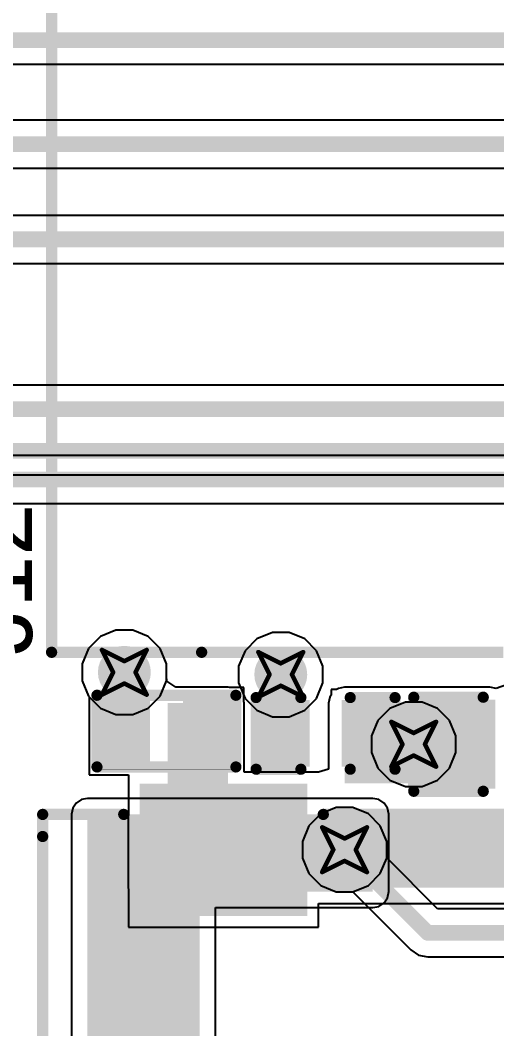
# Model space of a CAD drawing. Header units: inches. Extents: x -3 to 289, y -11 to 89.
# Drawn here: x 30.65 to 36.05, y 13.21 to 24.64 of the extents above; entities that cross this region are included whole.
import ezdxf

# ---------------------------------------------------------------- set-up
doc = ezdxf.new("R2010")
doc.units = ezdxf.units.IN
for name, color, linetype in [('Bottom Layer', 5, 'Continuous'), ('Drill Drawing', 1, 'Continuous'), ('Layer 1', 16, 'Continuous'), ('Layer 2', 76, 'Continuous'), ('Top Layer', 1, 'Continuous'), ('Top Overlay', 2, 'Continuous'), ('Top Paste', 8, 'Continuous'), ('Top Solder', 216, 'Continuous'), ('Via Holes', 16, 'Continuous')]:
    doc.layers.add(name, color=color, linetype=linetype)
doc.styles.add('Arial', font='', dxfattribs={"height": 0.2})
doc.styles.get('Arial').set_extended_font_data('Arial')

# ---------------------------------------------------------------- blocks, each defined once
blk = doc.blocks.new('R___0402_28')
at = {"layer": 'Top Layer'}
for points in [[(-0.699, -0.318), (-0.699, 0.318), (-0.241, 0.318), (-0.241, -0.318)], [(0.241, -0.318), (0.241, 0.318), (0.699, 0.318), (0.699, -0.318)]]:
    blk.add_hatch(color=1, dxfattribs=at).paths.add_polyline_path(points)
at = {"layer": 'Top Paste'}
for points in [[(-0.699, -0.318), (-0.699, 0.318), (-0.241, 0.318), (-0.241, -0.318)], [(0.241, -0.318), (0.241, 0.318), (0.699, 0.318), (0.699, -0.318)]]:
    blk.add_hatch(color=8, dxfattribs=at).paths.add_polyline_path(points)
at = {"layer": 'Top Solder'}
for points in [[(-0.754, -0.373), (-0.754, 0.373), (-0.186, 0.373), (-0.186, -0.373)], [(0.186, -0.373), (0.186, 0.373), (0.754, 0.373), (0.754, -0.373)]]:
    blk.add_hatch(color=216, dxfattribs=at).paths.add_polyline_path(points)
at = {"layer": 'Top Overlay'}
for points in [[(-0.787, -0.406, 0.127, 0.127, 0), (-0.787, 0.406, 0.127, 0.127, 0)], [(-0.787, 0.406, 0.127, 0.127, 0), (0.787, 0.406, 0.127, 0.127, 0)], [(0.787, -0.406, 0.127, 0.127, 0), (0.787, 0.406, 0.127, 0.127, 0)], [(-0.787, -0.406, 0.127, 0.127, 0), (0.787, -0.406, 0.127, 0.127, 0)], [(-0.813, -0.432, 0.00323, 0.00323, 0), (0.813, -0.432, 0.00323, 0.00323, 0)]]:
    blk.add_lwpolyline(points, format="xyseb", dxfattribs=at)
for points in [[(-0.819, 0.406, 0.0635, 0.0635, 1), (-0.756, 0.406, 0.0635, 0.0635, 1)], [(-0.819, 0.406, 0.0635, 0.0635, 1), (-0.756, 0.406, 0.0635, 0.0635, 1)], [(0.756, 0.406, 0.0635, 0.0635, 1), (0.819, 0.406, 0.0635, 0.0635, 1)], [(0.756, 0.406, 0.0635, 0.0635, 1), (0.819, 0.406, 0.0635, 0.0635, 1)], [(-0.819, -0.406, 0.0635, 0.0635, 1), (-0.756, -0.406, 0.0635, 0.0635, 1)], [(-0.819, -0.406, 0.0635, 0.0635, 1), (-0.756, -0.406, 0.0635, 0.0635, 1)], [(-0.814, -0.432, 0.00161, 0.00161, 1), (-0.812, -0.432, 0.00161, 0.00161, 1)], [(0.756, -0.406, 0.0635, 0.0635, 1), (0.819, -0.406, 0.0635, 0.0635, 1)], [(0.756, -0.406, 0.0635, 0.0635, 1), (0.819, -0.406, 0.0635, 0.0635, 1)], [(0.812, -0.432, 0.00161, 0.00161, 1), (0.814, -0.432, 0.00161, 0.00161, 1)]]:
    blk.add_lwpolyline(points, format="xyseb", close=True, dxfattribs=at)
blk = doc.blocks.new('693071010811_75')
at = {"layer": 'Top Overlay'}
for points in [[(5.274, 7.426, 0.127, 0.127, 0), (1.855, 7.426, 0.127, 0.127, 0)], [(6.975, 7.426, 0.127, 0.127, 0), (5.274, 7.426, 0.127, 0.127, 0)], [(6.975, 7.426, 0.127, 0.127, 0), (6.975, -5.844, 0.127, 0.127, 0)]]:
    blk.add_lwpolyline(points, format="xyseb", dxfattribs=at)
for points in [[(5.242, 7.426, 0.0635, 0.0635, 1), (5.306, 7.426, 0.0635, 0.0635, 1)], [(5.242, 7.426, 0.0635, 0.0635, 1), (5.306, 7.426, 0.0635, 0.0635, 1)], [(6.943, 7.426, 0.0635, 0.0635, 1), (7.007, 7.426, 0.0635, 0.0635, 1)], [(6.943, 7.426, 0.0635, 0.0635, 1), (7.007, 7.426, 0.0635, 0.0635, 1)]]:
    blk.add_lwpolyline(points, format="xyseb", close=True, dxfattribs=at)
blk = doc.blocks.new('693071010811_80')
at = {"layer": 'Top Layer'}
blk.add_hatch(color=1, dxfattribs=at).paths.add_polyline_path([(-5.875, 7.725), (-4.075, 7.725), (-4.075, 6.325), (-5.875, 6.325)])
at = {"layer": 'Top Paste'}
blk.add_hatch(color=8, dxfattribs=at).paths.add_polyline_path([(-5.875, 7.725), (-4.075, 7.725), (-4.075, 6.325), (-5.875, 6.325)])
at = {"layer": 'Top Solder'}
blk.add_hatch(color=216, dxfattribs=at).paths.add_polyline_path([(-5.925, 7.775), (-4.025, 7.775), (-4.025, 6.275), (-5.925, 6.275)])
at = {"layer": 'Top Overlay'}
for points in [[(-7.025, 7.425, 0.127, 0.127, 0), (-6.106, 7.425, 0.127, 0.127, 0)], [(-7.025, 7.175, 0.127, 0.127, 0), (-7.025, 7.425, 0.127, 0.127, 0)], [(-3.844, 7.425, 0.127, 0.127, 0), (-0.406, 7.425, 0.127, 0.127, 0)], [(-7.025, -4.944, 0.127, 0.127, 0), (-7.025, 7.175, 0.127, 0.127, 0)]]:
    blk.add_lwpolyline(points, format="xyseb", dxfattribs=at)
for points in [[(-7.057, 7.425, 0.0635, 0.0635, 1), (-6.993, 7.425, 0.0635, 0.0635, 1)], [(-7.057, 7.425, 0.0635, 0.0635, 1), (-6.993, 7.425, 0.0635, 0.0635, 1)], [(-6.138, 7.425, 0.0635, 0.0635, 1), (-6.074, 7.425, 0.0635, 0.0635, 1)], [(-3.876, 7.425, 0.0635, 0.0635, 1), (-3.812, 7.425, 0.0635, 0.0635, 1)], [(-7.057, 7.175, 0.0635, 0.0635, 1), (-6.993, 7.175, 0.0635, 0.0635, 1)], [(-7.057, 7.175, 0.0635, 0.0635, 1), (-6.993, 7.175, 0.0635, 0.0635, 1)]]:
    blk.add_lwpolyline(points, format="xyseb", close=True, dxfattribs=at)
blk = doc.blocks.new('C___0603_109')
at = {"layer": 'Top Layer'}
for points in [[(-0.381, 0.445), (-0.381, -0.445), (-1.143, -0.445), (-1.143, 0.445)], [(1.143, 0.445), (1.143, -0.445), (0.381, -0.445), (0.381, 0.445)]]:
    blk.add_hatch(color=1, dxfattribs=at).paths.add_polyline_path(points)
at = {"layer": 'Top Paste'}
for points in [[(-0.381, 0.445), (-0.381, -0.445), (-1.143, -0.445), (-1.143, 0.445)], [(1.143, 0.445), (1.143, -0.445), (0.381, -0.445), (0.381, 0.445)]]:
    blk.add_hatch(color=8, dxfattribs=at).paths.add_polyline_path(points)
at = {"layer": 'Top Solder'}
for points in [[(-0.321, 0.504), (-0.321, -0.504), (-1.203, -0.504), (-1.203, 0.504)], [(1.203, 0.504), (1.203, -0.504), (0.321, -0.504), (0.321, 0.504)]]:
    blk.add_hatch(color=216, dxfattribs=at).paths.add_polyline_path(points)
at = {"layer": 'Top Overlay'}
for points in [[(-1.245, 0.533, 0.127, 0.127, 0), (-1.245, -0.533, 0.127, 0.127, 0)], [(-0.457, 0.533, 0.127, 0.127, 0), (-1.245, 0.533, 0.127, 0.127, 0)], [(1.245, 0.533, 0.127, 0.127, 0), (0.457, 0.533, 0.127, 0.127, 0)], [(1.245, 0.533, 0.127, 0.127, 0), (1.245, -0.533, 0.127, 0.127, 0)], [(-0.457, -0.533, 0.127, 0.127, 0), (-1.245, -0.533, 0.127, 0.127, 0)], [(1.245, -0.533, 0.127, 0.127, 0), (0.457, -0.533, 0.127, 0.127, 0)]]:
    blk.add_lwpolyline(points, format="xyseb", dxfattribs=at)
for points in [[(-1.276, 0.533, 0.0635, 0.0635, 1), (-1.213, 0.533, 0.0635, 0.0635, 1)], [(-1.276, 0.533, 0.0635, 0.0635, 1), (-1.213, 0.533, 0.0635, 0.0635, 1)], [(-0.489, 0.533, 0.0635, 0.0635, 1), (-0.425, 0.533, 0.0635, 0.0635, 1)], [(0.425, 0.533, 0.0635, 0.0635, 1), (0.489, 0.533, 0.0635, 0.0635, 1)], [(1.213, 0.533, 0.0635, 0.0635, 1), (1.276, 0.533, 0.0635, 0.0635, 1)], [(1.213, 0.533, 0.0635, 0.0635, 1), (1.276, 0.533, 0.0635, 0.0635, 1)], [(-1.276, -0.533, 0.0635, 0.0635, 1), (-1.213, -0.533, 0.0635, 0.0635, 1)], [(-1.276, -0.533, 0.0635, 0.0635, 1), (-1.213, -0.533, 0.0635, 0.0635, 1)], [(-0.489, -0.533, 0.0635, 0.0635, 1), (-0.425, -0.533, 0.0635, 0.0635, 1)], [(0.425, -0.533, 0.0635, 0.0635, 1), (0.489, -0.533, 0.0635, 0.0635, 1)], [(1.213, -0.533, 0.0635, 0.0635, 1), (1.276, -0.533, 0.0635, 0.0635, 1)], [(1.213, -0.533, 0.0635, 0.0635, 1), (1.276, -0.533, 0.0635, 0.0635, 1)]]:
    blk.add_lwpolyline(points, format="xyseb", close=True, dxfattribs=at)
blk = doc.blocks.new('____0402_112')
at = {"layer": 'Top Layer'}
for points in [[(-0.699, -0.318), (-0.699, 0.318), (-0.241, 0.318), (-0.241, -0.318)], [(0.241, -0.318), (0.241, 0.318), (0.699, 0.318), (0.699, -0.318)]]:
    blk.add_hatch(color=1, dxfattribs=at).paths.add_polyline_path(points)
at = {"layer": 'Top Paste'}
for points in [[(-0.699, -0.318), (-0.699, 0.318), (-0.241, 0.318), (-0.241, -0.318)], [(0.241, -0.318), (0.241, 0.318), (0.699, 0.318), (0.699, -0.318)]]:
    blk.add_hatch(color=8, dxfattribs=at).paths.add_polyline_path(points)
at = {"layer": 'Top Solder'}
for points in [[(-0.758, -0.377), (-0.758, 0.377), (-0.181, 0.377), (-0.181, -0.377)], [(0.181, -0.377), (0.181, 0.377), (0.758, 0.377), (0.758, -0.377)]]:
    blk.add_hatch(color=216, dxfattribs=at).paths.add_polyline_path(points)
at = {"layer": 'Top Overlay'}
for points in [[(-0.787, -0.406, 0.127, 0.127, 0), (-0.787, 0.406, 0.127, 0.127, 0)], [(-0.787, 0.406, 0.127, 0.127, 0), (-0.279, 0.406, 0.127, 0.127, 0)], [(0.279, 0.406, 0.127, 0.127, 0), (0.787, 0.406, 0.127, 0.127, 0)], [(0.787, -0.406, 0.127, 0.127, 0), (0.787, 0.406, 0.127, 0.127, 0)], [(-0.787, -0.406, 0.127, 0.127, 0), (-0.279, -0.406, 0.127, 0.127, 0)], [(0.279, -0.406, 0.127, 0.127, 0), (0.787, -0.406, 0.127, 0.127, 0)]]:
    blk.add_lwpolyline(points, format="xyseb", dxfattribs=at)
for points in [[(-0.819, 0.406, 0.0635, 0.0635, 1), (-0.756, 0.406, 0.0635, 0.0635, 1)], [(-0.819, 0.406, 0.0635, 0.0635, 1), (-0.756, 0.406, 0.0635, 0.0635, 1)], [(-0.311, 0.406, 0.0635, 0.0635, 1), (-0.248, 0.406, 0.0635, 0.0635, 1)], [(0.248, 0.406, 0.0635, 0.0635, 1), (0.311, 0.406, 0.0635, 0.0635, 1)], [(0.756, 0.406, 0.0635, 0.0635, 1), (0.819, 0.406, 0.0635, 0.0635, 1)], [(0.756, 0.406, 0.0635, 0.0635, 1), (0.819, 0.406, 0.0635, 0.0635, 1)], [(-0.819, -0.406, 0.0635, 0.0635, 1), (-0.756, -0.406, 0.0635, 0.0635, 1)], [(-0.819, -0.406, 0.0635, 0.0635, 1), (-0.756, -0.406, 0.0635, 0.0635, 1)], [(-0.311, -0.406, 0.0635, 0.0635, 1), (-0.248, -0.406, 0.0635, 0.0635, 1)], [(0.248, -0.406, 0.0635, 0.0635, 1), (0.311, -0.406, 0.0635, 0.0635, 1)], [(0.756, -0.406, 0.0635, 0.0635, 1), (0.819, -0.406, 0.0635, 0.0635, 1)], [(0.756, -0.406, 0.0635, 0.0635, 1), (0.819, -0.406, 0.0635, 0.0635, 1)]]:
    blk.add_lwpolyline(points, format="xyseb", close=True, dxfattribs=at)

msp = doc.modelspace()

# ---------------------------------------------------------------- hatches: boundary and pattern name
at = {"layer": 'Bottom Layer'}
h = msp.add_hatch(color=5, dxfattribs=at)
edge = h.paths.add_edge_path()
edge.add_arc((31.827, 17.247), 0.3, 0, 360)
h = msp.add_hatch(color=5, dxfattribs=at)
edge = h.paths.add_edge_path()
edge.add_arc((33.6, 17.222), 0.3, 0, 360)
h = msp.add_hatch(color=5, dxfattribs=at)
edge = h.paths.add_edge_path()
edge.add_arc((35.107, 16.432), 0.3, 0, 360)
h = msp.add_hatch(color=5, dxfattribs=at)
edge = h.paths.add_edge_path()
edge.add_arc((34.323, 15.237), 0.3, 0, 360)
at = {"layer": 'Layer 1'}
h = msp.add_hatch(color=16, dxfattribs=at)
edge = h.paths.add_edge_path()
edge.add_arc((31.827, 17.247), 0.3, 0, 360)
h = msp.add_hatch(color=16, dxfattribs=at)
edge = h.paths.add_edge_path()
edge.add_arc((33.6, 17.222), 0.3, 0, 360)
h = msp.add_hatch(color=16, dxfattribs=at)
edge = h.paths.add_edge_path()
edge.add_arc((35.107, 16.432), 0.3, 0, 360)
h = msp.add_hatch(color=16, dxfattribs=at)
edge = h.paths.add_edge_path()
edge.add_arc((34.323, 15.237), 0.3, 0, 360)
at = {"layer": 'Layer 2'}
h = msp.add_hatch(color=76, dxfattribs=at)
edge = h.paths.add_edge_path()
edge.add_arc((31.827, 17.247), 0.3, 0, 360)
h = msp.add_hatch(color=76, dxfattribs=at)
edge = h.paths.add_edge_path()
edge.add_arc((33.6, 17.222), 0.3, 0, 360)
h = msp.add_hatch(color=76, dxfattribs=at)
edge = h.paths.add_edge_path()
edge.add_arc((35.107, 16.432), 0.3, 0, 360)
for points in [[(31.409, 2.087), (32.679, 2.087), (32.679, 15.638), (31.409, 15.638)], [(31.42, 14.762), (34.643, 14.762), (34.643, 15.638), (31.42, 15.638)]]:
    msp.add_hatch(color=76, dxfattribs=at).paths.add_polyline_path(points)
h = msp.add_hatch(color=76, dxfattribs=at)
edge = h.paths.add_edge_path()
edge.add_arc((34.323, 15.237), 0.3, 0, 360)
at = {"layer": 'Top Layer'}
h = msp.add_hatch(color=1, dxfattribs=at)
edge = h.paths.add_edge_path()
edge.add_arc((31.827, 17.247), 0.3, 0, 360)
h = msp.add_hatch(color=1, dxfattribs=at)
edge = h.paths.add_edge_path()
edge.add_arc((33.6, 17.222), 0.3, 0, 360)
for points in [[(32.317, 15.069), (33.003, 15.069), (33.003, 16.898), (32.317, 16.898)], [(35.971, 16.898), (34.324, 16.898), (34.324, 15.988), (35.971, 15.988)], [(32.051, 14.807), (39.551, 14.807), (39.551, 15.615), (32.051, 15.615)]]:
    msp.add_hatch(color=1, dxfattribs=at).paths.add_polyline_path(points)
h = msp.add_hatch(color=1, dxfattribs=at)
edge = h.paths.add_edge_path()
edge.add_arc((35.107, 16.432), 0.3, 0, 360)
h = msp.add_hatch(color=1, dxfattribs=at)
edge = h.paths.add_edge_path()
edge.add_arc((34.323, 15.237), 0.3, 0, 360)
at = {"layer": 'Via Holes'}
h = msp.add_hatch(color=7, dxfattribs=at)
edge = h.paths.add_edge_path()
edge.add_arc((31.827, 17.247), 0.15, 0, 360)
h = msp.add_hatch(color=7, dxfattribs=at)
edge = h.paths.add_edge_path()
edge.add_arc((33.6, 17.222), 0.15, 0, 360)
h = msp.add_hatch(color=7, dxfattribs=at)
edge = h.paths.add_edge_path()
edge.add_arc((35.107, 16.432), 0.15, 0, 360)
h = msp.add_hatch(color=7, dxfattribs=at)
edge = h.paths.add_edge_path()
edge.add_arc((34.323, 15.237), 0.15, 0, 360)

# ---------------------------------------------------------------- linework, layer by layer
at = {"layer": 'Bottom Layer'}
for p, q in [((8.665, 24.137), (56.929, 24.137)), ((55.331, 23.504), (16.457, 23.504)), ((16.569, 22.96), (55.331, 22.96)), ((52.334, 22.425), (19.867, 22.425)), ((19.98, 21.881), (38.285, 21.881)), ((58.339, 19.705), (24.074, 19.705)), ((24.074, 19.161), (58.339, 19.161)), ((31.732, 17.725), (31.556, 17.652)), ((31.922, 17.725), (31.732, 17.725)), ((32.097, 17.652), (31.922, 17.725)), ((31.556, 17.652), (31.422, 17.518)), ((32.232, 17.518), (32.097, 17.652)), ((33.329, 17.627), (33.195, 17.492)), ((33.505, 17.699), (33.329, 17.627)), ((33.695, 17.699), (33.505, 17.699)), ((33.871, 17.627), (33.695, 17.699)), ((34.005, 17.492), (33.871, 17.627)), ((31.422, 17.518), (31.349, 17.342)), ((32.304, 17.342), (32.232, 17.518)), ((33.195, 17.492), (33.122, 17.317)), ((34.078, 17.317), (34.005, 17.492)), ((31.349, 17.342), (31.349, 17.152)), ((32.304, 17.152), (32.304, 17.342)), ((33.122, 17.317), (33.122, 17.127)), ((34.078, 17.127), (34.078, 17.317)), ((31.349, 17.152), (31.422, 16.976)), ((32.232, 16.976), (32.304, 17.152)), ((33.122, 17.127), (33.195, 16.951)), ((34.005, 16.951), (34.078, 17.127)), ((31.422, 16.976), (31.556, 16.842)), ((32.097, 16.842), (32.232, 16.976)), ((33.195, 16.951), (33.329, 16.817)), ((33.871, 16.817), (34.005, 16.951)), ((31.556, 16.842), (31.732, 16.769)), ((31.922, 16.769), (32.097, 16.842)), ((33.329, 16.817), (33.505, 16.744)), ((33.695, 16.744), (33.871, 16.817)), ((31.732, 16.769), (31.922, 16.769)), ((33.505, 16.744), (33.695, 16.744)), ((34.228, 15.715), (34.053, 15.642)), ((34.418, 15.715), (34.228, 15.715)), ((34.594, 15.642), (34.418, 15.715)), ((34.053, 15.642), (33.918, 15.508)), ((34.728, 15.508), (34.594, 15.642)), ((33.918, 15.508), (33.846, 15.332)), ((34.801, 15.332), (34.728, 15.508)), ((33.846, 15.332), (33.846, 15.142)), ((34.801, 15.144), (34.801, 15.332)), ((33.846, 15.142), (33.918, 14.966)), ((35.378, 14.566), (34.801, 15.144)), ((33.918, 14.966), (34.053, 14.832)), ((34.053, 14.832), (34.228, 14.759)), ((34.228, 14.759), (34.417, 14.759)), ((34.417, 14.759), (35.074, 14.102)), ((58.339, 14.566), (35.378, 14.566)), ((35.074, 14.102), (35.074, 14.102)), ((35.074, 14.102), (35.162, 14.043)), ((35.162, 14.043), (35.266, 14.023)), ((35.266, 14.023), (58.339, 14.023))]:
    msp.add_line(p, q, dxfattribs=at)
for points in [[(8.261, 24.409, 0.178, 0.178, 0), (58.647, 24.409, 0.178, 0.178, 0)], [(16.457, 23.232, 0.178, 0.178, 0), (55.735, 23.232, 0.178, 0.178, 0)], [(19.867, 22.153, 0.178, 0.178, 0), (52.738, 22.153, 0.178, 0.178, 0)], [(23.67, 19.433, 0.178, 0.178, 0), (64.548, 19.433, 0.178, 0.178, 0)], [(34.323, 15.237, 0.178, 0.178, 0), (35.266, 14.295, 0.178, 0.178, 0)], [(35.266, 14.295, 0.178, 0.178, 0), (60, 14.295, 0.178, 0.178, 0)]]:
    msp.add_lwpolyline(points, format="xyseb", dxfattribs=at)
for points in [[(34.279, 15.237, 0.0889, 0.0889, 1), (34.368, 15.237, 0.0889, 0.0889, 1)], [(35.221, 14.295, 0.0889, 0.0889, 1), (35.31, 14.295, 0.0889, 0.0889, 1)], [(35.221, 14.295, 0.0889, 0.0889, 1), (35.31, 14.295, 0.0889, 0.0889, 1)]]:
    msp.add_lwpolyline(points, format="xyseb", close=True, dxfattribs=at)
at = {"layer": 'Drill Drawing'}
for points in [[(31.573, 17.501, 0.0508, 0.0508, 0), (31.827, 17.374, 0.0508, 0.0508, 0)], [(31.573, 17.501, 0.0508, 0.0508, 0), (31.7, 17.247, 0.0508, 0.0508, 0)], [(31.827, 17.374, 0.0508, 0.0508, 0), (32.081, 17.501, 0.0508, 0.0508, 0)], [(31.954, 17.247, 0.0508, 0.0508, 0), (32.081, 17.501, 0.0508, 0.0508, 0)], [(33.346, 17.476, 0.0508, 0.0508, 0), (33.6, 17.349, 0.0508, 0.0508, 0)], [(33.346, 17.476, 0.0508, 0.0508, 0), (33.473, 17.222, 0.0508, 0.0508, 0)], [(33.6, 17.349, 0.0508, 0.0508, 0), (33.854, 17.476, 0.0508, 0.0508, 0)], [(33.727, 17.222, 0.0508, 0.0508, 0), (33.854, 17.476, 0.0508, 0.0508, 0)], [(31.573, 16.993, 0.0508, 0.0508, 0), (31.7, 17.247, 0.0508, 0.0508, 0)], [(31.954, 17.247, 0.0508, 0.0508, 0), (32.081, 16.993, 0.0508, 0.0508, 0)], [(31.573, 16.993, 0.0508, 0.0508, 0), (31.827, 17.12, 0.0508, 0.0508, 0)], [(31.827, 17.12, 0.0508, 0.0508, 0), (32.081, 16.993, 0.0508, 0.0508, 0)], [(33.346, 16.968, 0.0508, 0.0508, 0), (33.473, 17.222, 0.0508, 0.0508, 0)], [(33.727, 17.222, 0.0508, 0.0508, 0), (33.854, 16.968, 0.0508, 0.0508, 0)], [(33.346, 16.968, 0.0508, 0.0508, 0), (33.6, 17.095, 0.0508, 0.0508, 0)], [(33.6, 17.095, 0.0508, 0.0508, 0), (33.854, 16.968, 0.0508, 0.0508, 0)], [(34.853, 16.686, 0.0508, 0.0508, 0), (35.107, 16.559, 0.0508, 0.0508, 0)], [(34.853, 16.686, 0.0508, 0.0508, 0), (34.98, 16.432, 0.0508, 0.0508, 0)], [(35.107, 16.559, 0.0508, 0.0508, 0), (35.361, 16.686, 0.0508, 0.0508, 0)], [(35.234, 16.432, 0.0508, 0.0508, 0), (35.361, 16.686, 0.0508, 0.0508, 0)], [(34.853, 16.178, 0.0508, 0.0508, 0), (34.98, 16.432, 0.0508, 0.0508, 0)], [(35.234, 16.432, 0.0508, 0.0508, 0), (35.361, 16.178, 0.0508, 0.0508, 0)], [(34.853, 16.178, 0.0508, 0.0508, 0), (35.107, 16.305, 0.0508, 0.0508, 0)], [(35.107, 16.305, 0.0508, 0.0508, 0), (35.361, 16.178, 0.0508, 0.0508, 0)], [(34.069, 15.491, 0.0508, 0.0508, 0), (34.323, 15.364, 0.0508, 0.0508, 0)], [(34.069, 15.491, 0.0508, 0.0508, 0), (34.196, 15.237, 0.0508, 0.0508, 0)], [(34.323, 15.364, 0.0508, 0.0508, 0), (34.577, 15.491, 0.0508, 0.0508, 0)], [(34.45, 15.237, 0.0508, 0.0508, 0), (34.577, 15.491, 0.0508, 0.0508, 0)], [(34.069, 14.983, 0.0508, 0.0508, 0), (34.196, 15.237, 0.0508, 0.0508, 0)], [(34.45, 15.237, 0.0508, 0.0508, 0), (34.577, 14.983, 0.0508, 0.0508, 0)], [(34.069, 14.983, 0.0508, 0.0508, 0), (34.323, 15.11, 0.0508, 0.0508, 0)], [(34.323, 15.11, 0.0508, 0.0508, 0), (34.577, 14.983, 0.0508, 0.0508, 0)]]:
    msp.add_lwpolyline(points, format="xyseb", dxfattribs=at)
for points in [[(31.56, 17.501, 0.0254, 0.0254, 1), (31.585, 17.501, 0.0254, 0.0254, 1)], [(31.56, 17.501, 0.0254, 0.0254, 1), (31.585, 17.501, 0.0254, 0.0254, 1)], [(32.068, 17.501, 0.0254, 0.0254, 1), (32.093, 17.501, 0.0254, 0.0254, 1)], [(32.068, 17.501, 0.0254, 0.0254, 1), (32.093, 17.501, 0.0254, 0.0254, 1)], [(33.333, 17.476, 0.0254, 0.0254, 1), (33.359, 17.476, 0.0254, 0.0254, 1)], [(33.333, 17.476, 0.0254, 0.0254, 1), (33.359, 17.476, 0.0254, 0.0254, 1)], [(33.841, 17.476, 0.0254, 0.0254, 1), (33.867, 17.476, 0.0254, 0.0254, 1)], [(33.841, 17.476, 0.0254, 0.0254, 1), (33.867, 17.476, 0.0254, 0.0254, 1)], [(31.814, 17.374, 0.0254, 0.0254, 1), (31.839, 17.374, 0.0254, 0.0254, 1)], [(31.814, 17.374, 0.0254, 0.0254, 1), (31.839, 17.374, 0.0254, 0.0254, 1)], [(33.587, 17.349, 0.0254, 0.0254, 1), (33.613, 17.349, 0.0254, 0.0254, 1)], [(33.587, 17.349, 0.0254, 0.0254, 1), (33.613, 17.349, 0.0254, 0.0254, 1)], [(31.687, 17.247, 0.0254, 0.0254, 1), (31.712, 17.247, 0.0254, 0.0254, 1)], [(31.687, 17.247, 0.0254, 0.0254, 1), (31.712, 17.247, 0.0254, 0.0254, 1)], [(31.941, 17.247, 0.0254, 0.0254, 1), (31.966, 17.247, 0.0254, 0.0254, 1)], [(31.941, 17.247, 0.0254, 0.0254, 1), (31.966, 17.247, 0.0254, 0.0254, 1)], [(31.814, 17.12, 0.0254, 0.0254, 1), (31.839, 17.12, 0.0254, 0.0254, 1)], [(31.814, 17.12, 0.0254, 0.0254, 1), (31.839, 17.12, 0.0254, 0.0254, 1)], [(33.46, 17.222, 0.0254, 0.0254, 1), (33.486, 17.222, 0.0254, 0.0254, 1)], [(33.46, 17.222, 0.0254, 0.0254, 1), (33.486, 17.222, 0.0254, 0.0254, 1)], [(33.714, 17.222, 0.0254, 0.0254, 1), (33.74, 17.222, 0.0254, 0.0254, 1)], [(33.714, 17.222, 0.0254, 0.0254, 1), (33.74, 17.222, 0.0254, 0.0254, 1)], [(33.587, 17.095, 0.0254, 0.0254, 1), (33.613, 17.095, 0.0254, 0.0254, 1)], [(33.587, 17.095, 0.0254, 0.0254, 1), (33.613, 17.095, 0.0254, 0.0254, 1)], [(31.56, 16.993, 0.0254, 0.0254, 1), (31.585, 16.993, 0.0254, 0.0254, 1)], [(31.56, 16.993, 0.0254, 0.0254, 1), (31.585, 16.993, 0.0254, 0.0254, 1)], [(32.068, 16.993, 0.0254, 0.0254, 1), (32.093, 16.993, 0.0254, 0.0254, 1)], [(32.068, 16.993, 0.0254, 0.0254, 1), (32.093, 16.993, 0.0254, 0.0254, 1)], [(33.333, 16.968, 0.0254, 0.0254, 1), (33.359, 16.968, 0.0254, 0.0254, 1)], [(33.333, 16.968, 0.0254, 0.0254, 1), (33.359, 16.968, 0.0254, 0.0254, 1)], [(33.841, 16.968, 0.0254, 0.0254, 1), (33.867, 16.968, 0.0254, 0.0254, 1)], [(33.841, 16.968, 0.0254, 0.0254, 1), (33.867, 16.968, 0.0254, 0.0254, 1)], [(34.841, 16.686, 0.0254, 0.0254, 1), (34.866, 16.686, 0.0254, 0.0254, 1)], [(34.841, 16.686, 0.0254, 0.0254, 1), (34.866, 16.686, 0.0254, 0.0254, 1)], [(35.349, 16.686, 0.0254, 0.0254, 1), (35.374, 16.686, 0.0254, 0.0254, 1)], [(35.349, 16.686, 0.0254, 0.0254, 1), (35.374, 16.686, 0.0254, 0.0254, 1)], [(35.095, 16.559, 0.0254, 0.0254, 1), (35.12, 16.559, 0.0254, 0.0254, 1)], [(35.095, 16.559, 0.0254, 0.0254, 1), (35.12, 16.559, 0.0254, 0.0254, 1)], [(34.968, 16.432, 0.0254, 0.0254, 1), (34.993, 16.432, 0.0254, 0.0254, 1)], [(34.968, 16.432, 0.0254, 0.0254, 1), (34.993, 16.432, 0.0254, 0.0254, 1)], [(35.222, 16.432, 0.0254, 0.0254, 1), (35.247, 16.432, 0.0254, 0.0254, 1)], [(35.222, 16.432, 0.0254, 0.0254, 1), (35.247, 16.432, 0.0254, 0.0254, 1)], [(35.095, 16.305, 0.0254, 0.0254, 1), (35.12, 16.305, 0.0254, 0.0254, 1)], [(35.095, 16.305, 0.0254, 0.0254, 1), (35.12, 16.305, 0.0254, 0.0254, 1)], [(34.841, 16.178, 0.0254, 0.0254, 1), (34.866, 16.178, 0.0254, 0.0254, 1)], [(34.841, 16.178, 0.0254, 0.0254, 1), (34.866, 16.178, 0.0254, 0.0254, 1)], [(35.349, 16.178, 0.0254, 0.0254, 1), (35.374, 16.178, 0.0254, 0.0254, 1)], [(35.349, 16.178, 0.0254, 0.0254, 1), (35.374, 16.178, 0.0254, 0.0254, 1)], [(34.057, 15.491, 0.0254, 0.0254, 1), (34.082, 15.491, 0.0254, 0.0254, 1)], [(34.057, 15.491, 0.0254, 0.0254, 1), (34.082, 15.491, 0.0254, 0.0254, 1)], [(34.565, 15.491, 0.0254, 0.0254, 1), (34.59, 15.491, 0.0254, 0.0254, 1)], [(34.565, 15.491, 0.0254, 0.0254, 1), (34.59, 15.491, 0.0254, 0.0254, 1)], [(34.311, 15.364, 0.0254, 0.0254, 1), (34.336, 15.364, 0.0254, 0.0254, 1)], [(34.311, 15.364, 0.0254, 0.0254, 1), (34.336, 15.364, 0.0254, 0.0254, 1)], [(34.184, 15.237, 0.0254, 0.0254, 1), (34.209, 15.237, 0.0254, 0.0254, 1)], [(34.184, 15.237, 0.0254, 0.0254, 1), (34.209, 15.237, 0.0254, 0.0254, 1)], [(34.438, 15.237, 0.0254, 0.0254, 1), (34.463, 15.237, 0.0254, 0.0254, 1)], [(34.438, 15.237, 0.0254, 0.0254, 1), (34.463, 15.237, 0.0254, 0.0254, 1)], [(34.311, 15.11, 0.0254, 0.0254, 1), (34.336, 15.11, 0.0254, 0.0254, 1)], [(34.311, 15.11, 0.0254, 0.0254, 1), (34.336, 15.11, 0.0254, 0.0254, 1)], [(34.057, 14.983, 0.0254, 0.0254, 1), (34.082, 14.983, 0.0254, 0.0254, 1)], [(34.057, 14.983, 0.0254, 0.0254, 1), (34.082, 14.983, 0.0254, 0.0254, 1)], [(34.565, 14.983, 0.0254, 0.0254, 1), (34.59, 14.983, 0.0254, 0.0254, 1)], [(34.565, 14.983, 0.0254, 0.0254, 1), (34.59, 14.983, 0.0254, 0.0254, 1)]]:
    msp.add_lwpolyline(points, format="xyseb", close=True, dxfattribs=at)
at = {"layer": 'Layer 1'}
for p, q in [((31.732, 17.725), (31.556, 17.652)), ((31.922, 17.725), (31.732, 17.725)), ((32.097, 17.652), (31.922, 17.725)), ((31.556, 17.652), (31.422, 17.518)), ((32.232, 17.518), (32.097, 17.652)), ((31.422, 17.518), (31.349, 17.342)), ((32.304, 17.342), (32.232, 17.518)), ((31.349, 17.342), (31.349, 17.152)), ((32.304, 17.152), (32.304, 17.342)), ((31.349, 17.152), (31.422, 16.976)), ((32.232, 16.976), (32.304, 17.152)), ((31.422, 16.976), (31.556, 16.842)), ((32.097, 16.842), (32.232, 16.976)), ((31.556, 16.842), (31.732, 16.769)), ((31.922, 16.769), (32.097, 16.842)), ((34.837, 16.837), (34.702, 16.703)), ((35.012, 16.91), (34.837, 16.837)), ((35.202, 16.91), (35.012, 16.91)), ((35.378, 16.837), (35.202, 16.91)), ((35.512, 16.703), (35.378, 16.837)), ((31.732, 16.769), (31.922, 16.769)), ((34.702, 16.703), (34.63, 16.527)), ((35.585, 16.527), (35.512, 16.703)), ((34.63, 16.527), (34.63, 16.337)), ((35.585, 16.337), (35.585, 16.527)), ((34.63, 16.337), (34.702, 16.162)), ((35.512, 16.162), (35.585, 16.337)), ((34.702, 16.162), (34.837, 16.027)), ((35.378, 16.027), (35.512, 16.162)), ((34.837, 16.027), (35.012, 15.955)), ((35.202, 15.955), (35.378, 16.027)), ((35.012, 15.955), (35.202, 15.955)), ((34.228, 15.715), (34.053, 15.642)), ((34.418, 15.715), (34.228, 15.715)), ((34.594, 15.642), (34.418, 15.715)), ((34.053, 15.642), (33.918, 15.508)), ((34.728, 15.508), (34.594, 15.642)), ((33.918, 15.508), (33.846, 15.332)), ((34.801, 15.332), (34.728, 15.508)), ((33.846, 15.332), (33.846, 15.142)), ((34.801, 15.142), (34.801, 15.332)), ((33.846, 15.142), (33.918, 14.966)), ((34.728, 14.966), (34.801, 15.142)), ((33.918, 14.966), (34.053, 14.832)), ((34.594, 14.832), (34.728, 14.966)), ((34.053, 14.832), (34.228, 14.759)), ((34.228, 14.759), (34.418, 14.759)), ((34.418, 14.759), (34.594, 14.832))]:
    msp.add_line(p, q, dxfattribs=at)
at = {"layer": 'Layer 2'}
for p, q in [((33.329, 17.627), (33.195, 17.492)), ((33.505, 17.699), (33.329, 17.627)), ((33.695, 17.699), (33.505, 17.699)), ((33.871, 17.627), (33.695, 17.699)), ((34.005, 17.492), (33.871, 17.627)), ((33.195, 17.492), (33.122, 17.317)), ((34.078, 17.317), (34.005, 17.492)), ((33.122, 17.317), (33.122, 17.127)), ((34.078, 17.127), (34.078, 17.317)), ((33.122, 17.127), (33.195, 16.951)), ((34.005, 16.951), (34.078, 17.127)), ((33.195, 16.951), (33.329, 16.817)), ((33.871, 16.817), (34.005, 16.951)), ((33.329, 16.817), (33.505, 16.744)), ((33.695, 16.744), (33.871, 16.817)), ((34.837, 16.837), (34.702, 16.703)), ((35.012, 16.91), (34.837, 16.837)), ((35.202, 16.91), (35.012, 16.91)), ((35.378, 16.837), (35.202, 16.91)), ((35.512, 16.703), (35.378, 16.837)), ((33.505, 16.744), (33.695, 16.744)), ((34.702, 16.703), (34.63, 16.527)), ((35.585, 16.527), (35.512, 16.703)), ((34.63, 16.527), (34.63, 16.337)), ((35.585, 16.337), (35.585, 16.527)), ((34.63, 16.337), (34.702, 16.162)), ((35.512, 16.162), (35.585, 16.337)), ((34.702, 16.162), (34.837, 16.027)), ((35.378, 16.027), (35.512, 16.162)), ((34.837, 16.027), (35.012, 15.955)), ((35.202, 15.955), (35.378, 16.027)), ((35.012, 15.955), (35.202, 15.955)), ((31.34, 15.806), (31.281, 15.766)), ((31.409, 15.819), (31.34, 15.806)), ((34.643, 15.819), (31.409, 15.819)), ((34.712, 15.806), (34.643, 15.819)), ((34.771, 15.766), (34.712, 15.806)), ((31.242, 15.707), (31.228, 15.638)), ((31.281, 15.766), (31.242, 15.707)), ((34.81, 15.707), (34.771, 15.766)), ((34.824, 15.638), (34.81, 15.707)), ((31.228, 15.638), (31.228, 2.087)), ((34.824, 14.762), (34.824, 15.638)), ((34.81, 14.693), (34.824, 14.762)), ((34.712, 14.595), (34.771, 14.634)), ((34.771, 14.634), (34.81, 14.693)), ((32.86, 6.615), (32.86, 14.581)), ((32.86, 14.581), (34.643, 14.581)), ((34.643, 14.581), (34.712, 14.595))]:
    msp.add_line(p, q, dxfattribs=at)
at = {"layer": 'Top Layer'}
for p, q in [((43.997, 20.502), (11.729, 20.502)), ((28.278, 19.484), (57.911, 19.484)), ((31.732, 17.725), (31.556, 17.652)), ((31.922, 17.725), (31.732, 17.725)), ((32.097, 17.652), (31.922, 17.725)), ((31.556, 17.652), (31.422, 17.518)), ((32.232, 17.518), (32.097, 17.652)), ((31.422, 17.518), (31.349, 17.342)), ((32.304, 17.342), (32.232, 17.518)), ((31.349, 17.342), (31.349, 17.152)), ((32.304, 17.202), (32.304, 17.342)), ((31.349, 17.152), (31.422, 16.976)), ((32.31, 17.148), (32.304, 17.202)), ((32.412, 17.079), (32.31, 17.148)), ((33.003, 17.079), (32.412, 17.079)), ((33.02, 17.076), (33.003, 17.079)), ((33.181, 17.076), (33.02, 17.076)), ((33.181, 16.916), (33.181, 17.076)), ((34.232, 17.051), (34.171, 17.051)), ((34.171, 17.051), (34.171, 16.99)), ((34.254, 17.065), (34.232, 17.051)), ((34.324, 17.079), (34.254, 17.065)), ((35.971, 17.079), (34.324, 17.079)), ((36.04, 17.065), (35.971, 17.079)), ((36.159, 17.104), (36.04, 17.065)), ((31.422, 16.976), (31.428, 16.97)), ((31.428, 16.97), (31.428, 16.085)), ((33.184, 16.898), (33.181, 16.916)), ((34.156, 16.967), (34.142, 16.898)), ((34.171, 16.99), (34.156, 16.967)), ((33.184, 16.115), (33.184, 16.898)), ((34.142, 16.898), (34.142, 16.148)), ((34.015, 16.115), (33.184, 16.115)), ((34.029, 16.115), (34.015, 16.115)), ((34.142, 16.148), (34.029, 16.115)), ((31.428, 16.085), (31.873, 16.085)), ((31.873, 16.085), (31.873, 15.632)), ((31.873, 15.632), (31.87, 15.615)), ((31.87, 15.615), (31.87, 14.807)), ((31.87, 14.807), (31.873, 14.79)), ((31.873, 14.79), (31.873, 14.359)), ((34.029, 14.359), (34.029, 14.626)), ((34.029, 14.626), (37.573, 14.626)), ((31.873, 14.359), (34.029, 14.359))]:
    msp.add_line(p, q, dxfattribs=at)
for points in [[(11.325, 20.23, 0.178, 0.178, 0), (57.798, 20.23, 0.178, 0.178, 0)], [(28.165, 19.756, 0.178, 0.178, 0), (57.911, 19.756, 0.178, 0.178, 0)], [(31.834, 16.517, 0.178, 0.178, 0), (31.834, 17.247, 0.178, 0.178, 0)], [(33.608, 16.492, 0.178, 0.178, 0), (33.608, 17.222, 0.178, 0.178, 0)]]:
    msp.add_lwpolyline(points, format="xyseb", dxfattribs=at)
for points in [[(31.79, 17.247, 0.0889, 0.0889, 1), (31.879, 17.247, 0.0889, 0.0889, 1)], [(33.563, 17.222, 0.0889, 0.0889, 1), (33.652, 17.222, 0.0889, 0.0889, 1)], [(31.79, 16.517, 0.0889, 0.0889, 1), (31.879, 16.517, 0.0889, 0.0889, 1)], [(33.563, 16.492, 0.0889, 0.0889, 1), (33.652, 16.492, 0.0889, 0.0889, 1)]]:
    msp.add_lwpolyline(points, format="xyseb", close=True, dxfattribs=at)

# ---------------------------------------------------------------- block references
at = {"rotation": 180}
for name, p in [('693071010811_75', (37.977, 24.9)), ('C___0603_109', (36.352, 16.432))]:
    msp.add_blockref(name, p, dxfattribs=at)
for name, p in [('R___0402_28', (32.304, 16.581)), ('____0402_112', (34.108, 16.555)), ('693071010811_80', (37.926, 8.212))]:
    msp.add_blockref(name, p)

# ---------------------------------------------------------------- texts
at = {"layer": 'Top Overlay', "style": 'Arial'}
msp.add_text('J12', height=0.762, rotation=90, dxfattribs=at).set_placement((30.781, 17.444))

doc.saveas('drawing.dxf')
